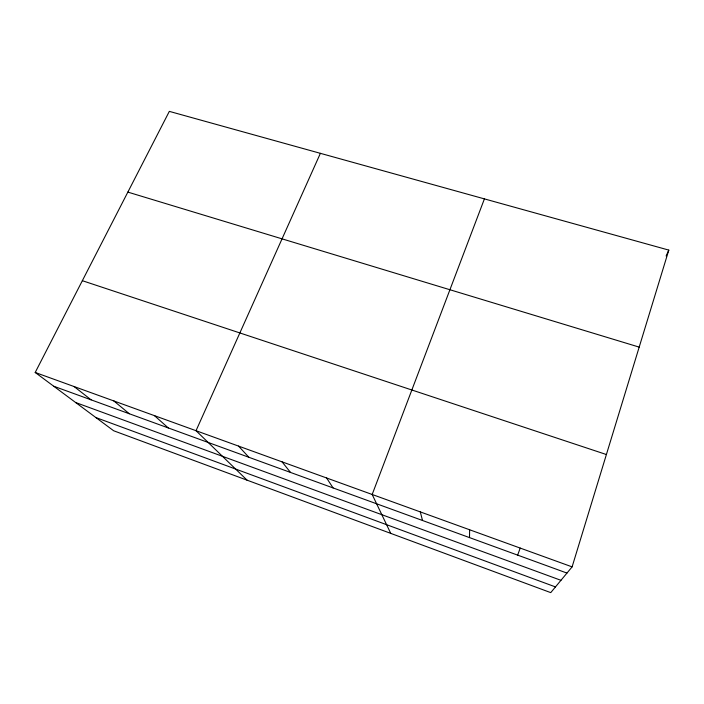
<?xml version="1.0" encoding="UTF-8"?>
<svg xmlns="http://www.w3.org/2000/svg" width="704" height="704" viewBox="0 0 704 704"><rect width="100%" height="100%" fill="white"/><g stroke="black" fill="none" stroke-linecap="round" stroke-linejoin="round"><path stroke-width="1.06" d="M469.506 537.601L469.63 529.76M572.106 566.87L668.8 250.105L169.33 111.373L35.2 372.469L113.652 430.76L550.739 592.627L572.106 566.87L35.2 372.469M517.642 555.122L520.212 548.082M484.414 198.889L372.178 494.481L390.746 533.368M320.39 153.331L196.029 430.698L247.086 480.172M666.125 255.983L668.8 250.105M127.855 192.104L639.188 347.116M82.35 280.694L606.399 454.529M53.733 386.241L566.958 573.074M75.627 402.512L560.947 580.316M95.894 417.56L555.474 586.916M74.078 386.549L91.124 399.846M113.828 400.937L129.307 413.75M154.466 415.65L168.309 427.953M238.55 446.098L248.89 457.283M282.058 461.85L290.523 472.446M326.586 477.972L333.089 487.934M420.297 511.896L422.514 520.494"/></g></svg>
